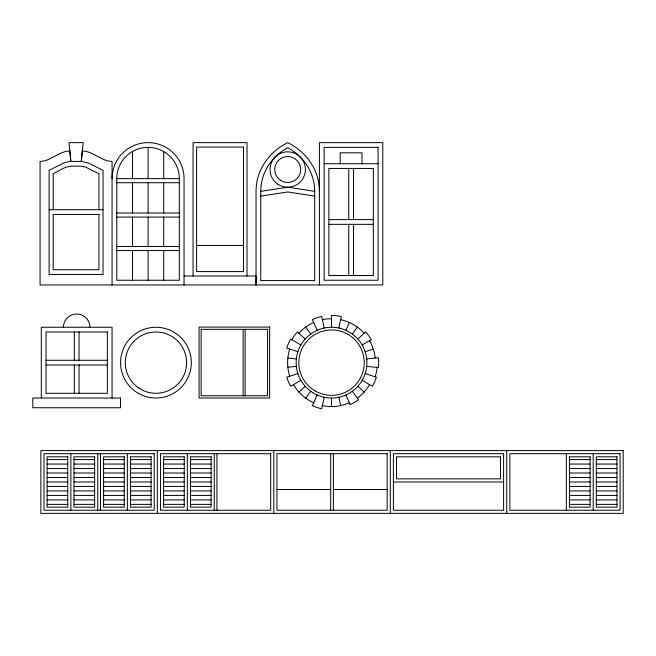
<?xml version="1.0" encoding="UTF-8"?>
<svg xmlns="http://www.w3.org/2000/svg" width="656" height="656" viewBox="0 0 656 656"><rect width="100%" height="100%" fill="white"/><g stroke="black" fill="none" stroke-linecap="round" stroke-linejoin="round"><path stroke-width="0.98" d="M260.752 191.306L260.752 280.555L314.691 280.555L314.691 191.322A47.306 47.306 0 0 0 311.895 175.332C307.672 163.508 298.734 153.627 287.722 147.715C276.709 153.627 267.779 163.5 263.548 175.316A47.306 47.306 0 0 0 260.752 191.306L287.722 187.198L314.691 191.322M324.179 397.249L321.727 408.77A47.158 47.158 0 0 1 312.354 405.728L317.143 394.961M338.89 328.033L341.341 316.512A47.158 47.158 0 0 0 331.534 315.479L331.534 327.262M345.925 330.321L349.394 322.522M305.721 398.176L310.739 391.263M352.329 334.019L357.348 327.114M298.898 392.026L305.245 386.318M357.823 338.972L365.638 331.936A45.887 45.887 0 0 1 371.271 339.701L362.169 344.949M300.891 380.332L290.69 386.22A47.158 47.158 0 0 1 286.68 377.216L297.881 373.576M365.179 351.706L373.305 349.074M260.752 196.087L287.722 191.97L314.691 196.103M287.853 367.237L296.348 366.343M366.72 358.947L378.438 357.709A47.158 47.158 0 0 1 378.438 367.573L366.72 366.343M324.13 163.721L378.069 163.721M116.784 178.621L179.326 178.621L179.326 280.243L116.784 280.243L116.784 178.621A31.275 31.275 0 0 1 148.059 147.346A31.275 31.275 0 0 1 179.326 178.621M116.784 182.704L179.326 182.704M49.11 209.715L103.033 209.715M116.784 213.011L179.326 213.011M116.784 217.087L179.326 217.087M328.853 219.621L373.346 219.621M328.853 224.344L373.346 224.344M196.611 245.434L243.474 245.434M116.784 246.459L179.326 246.459M116.784 250.543L179.326 250.543M184.049 276.004L256.037 276.004L256.037 284.958L256.037 191.306A51.316 51.316 0 0 1 257.964 177.382C262.187 162.139 273.626 149.519 287.722 142.631C301.826 149.519 313.256 162.147 317.488 177.399A51.316 51.316 0 0 1 319.415 191.331M46.027 360.283L107.346 360.283M46.027 364.998L107.346 364.998M47.117 459.577L67.765 459.577M73.997 459.577L94.644 459.577M103.582 459.577L124.23 459.577M130.462 459.577L151.11 459.577M163.582 459.577L184.221 459.577M190.461 459.577L211.109 459.577M569.441 459.577L590.088 459.577M596.32 459.577L616.968 459.577M47.117 464.063L67.765 464.063M73.997 464.063L94.644 464.063M103.582 464.063L124.23 464.063M130.462 464.063L151.11 464.063M163.582 464.063L184.221 464.063M190.461 464.063L211.109 464.063M569.441 464.063L590.088 464.063M596.32 464.063L616.968 464.063M47.117 468.54L67.765 468.54M73.997 468.54L94.644 468.54M103.582 468.54L124.23 468.54M130.462 468.54L151.11 468.54M163.582 468.54L184.221 468.54M190.461 468.54L211.109 468.54M569.441 468.54L590.088 468.54M596.32 468.54L616.968 468.54M47.117 473.017L67.765 473.017M73.997 473.017L94.644 473.017M103.582 473.017L124.23 473.017M130.462 473.017L151.11 473.017M163.582 473.017L184.221 473.017M190.461 473.017L211.109 473.017M569.441 473.017L590.088 473.017M596.32 473.017L616.968 473.017M47.117 477.494L67.765 477.494M73.997 477.494L94.644 477.494M103.582 477.494L124.23 477.494M130.462 477.494L151.11 477.494M163.582 477.494L184.221 477.494M190.461 477.494L211.109 477.494M569.441 477.494L590.088 477.494M596.32 477.494L616.968 477.494M47.117 481.98L67.765 481.98M73.997 481.98L94.644 481.98M103.582 481.98L124.23 481.98M130.462 481.98L151.11 481.98M163.582 481.98L184.221 481.98M190.461 481.98L211.109 481.98M393.387 481.98L503.619 481.98M569.441 481.98L590.088 481.98M596.32 481.98L616.968 481.98M47.117 486.457L67.765 486.457M73.997 486.457L94.644 486.457M103.582 486.457L124.23 486.457M130.462 486.457L151.11 486.457M163.582 486.457L184.221 486.457M190.461 486.457L211.109 486.457M569.441 486.457L590.088 486.457M596.32 486.457L616.968 486.457M276.922 489.507L330.69 489.507M333.396 489.507L387.155 489.507M47.117 490.934L67.765 490.934M73.997 490.934L94.644 490.934M103.582 490.934L124.23 490.934M130.462 490.934L151.11 490.934M163.582 490.934L184.221 490.934M190.461 490.934L211.109 490.934M569.441 490.934L590.088 490.934M596.32 490.934L616.968 490.934M47.117 495.411L67.765 495.411M73.997 495.411L94.644 495.411M103.582 495.411L124.23 495.411M130.462 495.411L151.11 495.411M163.582 495.411L184.221 495.411M190.461 495.411L211.109 495.411M569.441 495.411L590.088 495.411M596.32 495.411L616.968 495.411M47.117 499.897L67.765 499.897M73.997 499.897L94.644 499.897M103.582 499.897L124.23 499.897M130.462 499.897L151.11 499.897M163.582 499.897L184.221 499.897M190.461 499.897L211.109 499.897M569.441 499.897L590.088 499.897M596.32 499.897L616.968 499.897M47.117 504.374L67.765 504.374M73.997 504.374L94.644 504.374M103.582 504.374L124.23 504.374M130.462 504.374L151.11 504.374M163.582 504.374L184.221 504.374M190.461 504.374L211.109 504.374M569.441 504.374L590.088 504.374M596.32 504.374L616.968 504.374M287.853 358.053L296.348 358.947M297.881 351.706L286.68 348.065A47.158 47.158 0 0 1 290.69 339.062L300.891 344.949M365.179 373.576L376.388 377.216A47.158 47.158 0 0 1 372.378 386.22L362.169 380.332M305.245 338.972L297.43 331.936A45.887 45.887 0 0 0 291.797 339.701M357.823 386.318L364.17 392.026M305.721 327.114L310.739 334.019M352.329 391.263L358.504 399.766A45.887 45.887 0 0 1 350.197 404.563L345.925 394.961M317.143 330.321L312.354 319.562A47.158 47.158 0 0 1 321.727 316.512L324.179 328.033M338.89 397.249L340.661 405.597M593.204 453.698L593.204 510.253M566.325 453.698L566.325 510.253M506.735 450.582L506.735 513.369M390.271 450.582L390.271 513.369M362.014 163.721L362.014 152.807L340.185 152.807L340.185 163.721M353.461 168.444L353.461 219.621M353.461 224.344L353.461 275.52M348.738 168.444L348.738 219.621M348.738 224.344L348.738 275.52M333.396 453.698L333.396 510.253M331.534 398.02L331.534 406.564M330.69 453.698L330.69 510.253M319.406 284.958L319.406 142.631L382.784 142.631L382.784 284.958L40.073 284.958L40.073 161.417C51.004 161.237 58.745 151.183 69.823 150.995L70.832 161.417A31.086 31.086 0 0 0 62.32 163.672L49.11 170.396L49.11 274.47L103.033 274.47L103.033 170.396L92.201 164.877A36.621 36.621 0 0 0 90.38 163.967L90.192 163.877A28.954 28.954 0 0 0 87.289 162.745L81.303 161.417L70.873 161.417L68.978 142.631L83.164 142.631L81.27 161.417L82.32 150.995C93.39 151.183 101.139 161.237 112.061 161.417L112.061 284.958M273.806 450.582L273.806 513.369M247.009 276.004L247.009 142.631L193.069 142.631L193.069 276.004M245.114 329.328L245.114 395.773M243.146 329.328L243.146 395.773M216.931 453.698L216.931 510.253M214.225 453.698L214.225 510.253M187.345 453.698L187.345 510.253M184.049 284.958L184.049 178.621A35.99 35.99 0 0 0 148.059 142.631A35.99 35.99 0 0 0 112.061 178.621M163.721 151.552L163.721 178.621M163.721 182.704L163.721 213.011M163.721 217.087L163.721 246.459M163.721 250.543L163.721 280.243M157.342 450.582L157.342 513.369M148.125 147.346L148.125 178.621M148.125 182.704L148.125 213.011M148.125 217.087L148.125 246.459M148.125 250.543L148.125 280.243M132.528 151.479L132.528 178.621M132.528 182.704L132.528 213.011M132.528 217.087L132.528 246.459M132.528 250.543L132.528 280.243M127.346 453.698L127.346 510.253M112.061 398.02L112.061 327.262L41.303 327.262L41.303 398.02M100.466 453.698L100.466 510.253M98.949 209.715L98.949 173.774L85.87 167.214A29.389 29.389 0 0 0 81.073 166.173L71.069 166.165A27.281 27.281 0 0 0 63.755 168.116L53.193 173.774L53.193 209.715M97.76 453.698L97.76 510.253M79.04 331.985L79.04 360.283M79.04 364.998L79.04 393.305M74.325 331.985L74.325 360.283M74.325 364.998L74.325 393.305M70.881 453.698L70.881 510.253M377.167 367.442A45.887 45.887 0 0 1 375.175 376.823M369.566 384.605A43.919 43.919 0 0 1 357.348 398.176M349.394 402.759A43.919 43.919 0 0 1 322.399 405.597M313.666 402.759A43.919 43.919 0 0 1 293.503 384.605M289.763 376.216A43.919 43.919 0 0 1 289.763 349.074M298.898 333.256A43.919 43.919 0 0 1 313.666 322.522M322.399 319.685A43.919 43.919 0 0 1 331.534 318.726M340.661 319.685A43.919 43.919 0 0 1 364.17 333.256M369.566 340.685A43.919 43.919 0 0 1 375.207 358.053M63.411 327.262A13.268 13.268 0 0 1 76.686 313.994A13.268 13.268 0 0 1 89.954 327.262M243.474 147.051L196.611 147.051L196.611 271.576L243.474 271.576L243.474 147.051M378.069 147.346L324.13 147.346L324.13 280.243L378.069 280.243L378.069 147.346M373.346 168.444L328.853 168.444L328.853 275.52L373.346 275.52L373.346 168.444M98.949 214.455L53.193 214.455L53.193 269.731L98.949 269.731L98.949 214.455M269.649 327.073L199.08 327.073L199.08 398.02L269.649 398.02L269.649 327.073M267.582 329.328L201.146 329.328L201.146 395.773L267.582 395.773L267.582 329.328M107.346 331.985L46.027 331.985L46.027 393.305L107.346 393.305L107.346 331.985M120.565 398.02L32.8 398.02L32.8 407.753L120.565 407.753L120.565 398.02M623.2 450.582L40.877 450.582L40.877 513.369L623.2 513.369L623.2 450.582M154.226 453.698L44.001 453.698L44.001 510.253L154.226 510.253L154.226 453.698M270.69 453.698L160.458 453.698L160.458 510.253L270.69 510.253L270.69 453.698M387.155 453.698L276.922 453.698L276.922 510.253L387.155 510.253L387.155 453.698M503.619 453.698L393.387 453.698L393.387 510.253L503.619 510.253L503.619 453.698M620.084 453.698L509.851 453.698L509.851 510.253L620.084 510.253L620.084 453.698M67.765 456.814L47.117 456.814L47.117 507.137L67.765 507.137L67.765 456.814M94.644 456.814L73.997 456.814L73.997 507.137L94.644 507.137L94.644 456.814M124.23 456.814L103.582 456.814L103.582 507.137L124.23 507.137L124.23 456.814M151.11 456.814L130.462 456.814L130.462 507.137L151.11 507.137L151.11 456.814M184.221 456.814L163.582 456.814L163.582 507.137L184.221 507.137L184.221 456.814M211.109 456.814L190.461 456.814L190.461 507.137L211.109 507.137L211.109 456.814M500.503 456.814L396.503 456.814L396.503 478.855L500.503 478.855L500.503 456.814M590.088 456.814L569.441 456.814L569.441 507.137L590.088 507.137L590.088 456.814M616.968 456.814L596.32 456.814L596.32 507.137L616.968 507.137L616.968 456.814M312.789 392.649A35.383 35.383 0 0 0 366.893 363.875A35.383 35.383 0 0 0 314.921 331.403A35.383 35.383 0 0 0 312.789 392.649M315.183 390.96A32.693 32.693 0 0 0 364.228 362.645A32.693 32.693 0 0 0 315.183 334.322A32.693 32.693 0 0 0 315.183 390.96M138.76 388.032A30.66 30.66 0 0 0 186.525 364.826A30.66 30.66 0 0 0 142.549 335.068A30.66 30.66 0 0 0 138.76 388.032M138.26 393.28A35.383 35.383 0 0 0 191.322 362.645A35.383 35.383 0 0 0 138.26 332.002A35.383 35.383 0 0 0 138.26 393.28M280.473 180.261A12.964 12.964 0 0 0 300.653 170.412A12.964 12.964 0 0 0 282.039 157.858A12.964 12.964 0 0 0 280.473 180.261M277.832 184.172A17.687 17.687 0 0 0 305.368 170.74A17.687 17.687 0 0 0 279.964 153.619A17.687 17.687 0 0 0 277.832 184.172"/></g></svg>
